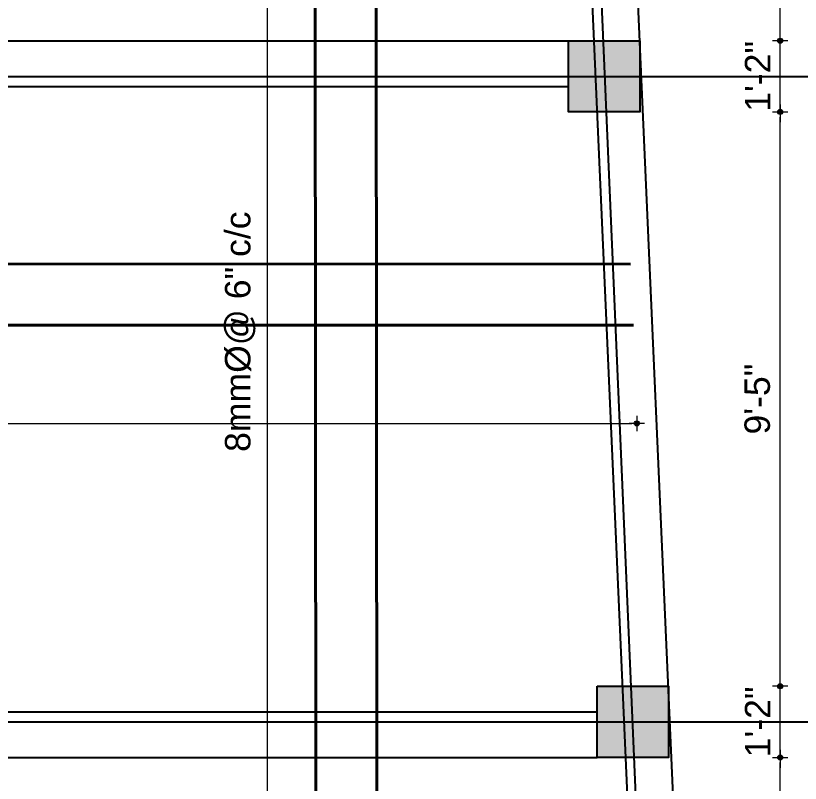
# Model space of a CAD drawing. Header units: inches. Extents: x -4597 to 93300, y -11124 to 5932.
# Drawn here: x 90.8 to 244.9, y -10068.9 to -9918.2 of the extents above; entities that cross this region are included whole.
import ezdxf

# ---------------------------------------------------------------- set-up
doc = ezdxf.new("R2010")
doc.units = ezdxf.units.IN
doc.header["$LTSCALE"] = 0.5
doc.header["$MEASUREMENT"] = 0
doc.header["$PDMODE"] = 66
for name, color, linetype, lineweight in [('DIM_LINE', 165, 'Continuous', 15), ('hatch', 9, 'Continuous', 0), ('ST-REINFOR', 201, 'Continuous', 40), ('Toilet', 7, 'Continuous', 25)]:
    doc.layers.add(name, color=color, linetype=linetype, lineweight=lineweight)
doc.styles.get("Standard").update_dxf_attribs({"font": 'arial.ttf'})
doc.dimstyles.new('S8', dxfattribs={"dimtxt": 5, "dimasz": 1, "dimexe": 6, "dimexo": 18, "dimgap": 1.9375, "dimtad": 1, "dimdec": 0, "dimzin": 3, "dimdsep": 46, "dimlunit": 4, "dimtxsty": 'Standard', "dimblk": 'dot 2', "dimcen": 12, "dimse1": 1, "dimse2": 1, "dimclrd": 1, "dimclre": 1, "dimclrt": 256, "dimadec": 0, "dimazin": 0, "dimtfac": 0.75, "dimtdec": 0, "dimtix": 1, "dimtmove": 1, "dimatfit": 3, "dimldrblk": 'DOT', "dimfxl": 1, "dimtolj": 1, "dimtzin": 0, "dimlwd": 9, "dimlwe": 9, "dimarcsym": 0})

# ---------------------------------------------------------------- blocks, each defined once
blk = doc.blocks.new('dot1')
at = {"layer": 'hatch'}
h = blk.add_hatch(color=256, dxfattribs=at)
edge = h.paths.add_edge_path()
edge.add_arc((0, 0), 1, 0, 360)
for p, q in [((3, 0), (-3, 0)), ((0, 3), (0, -3))]:
    blk.add_line(p, q, dxfattribs=at)
blk.add_circle((0, 0), 1, dxfattribs=at)
blk = doc.blocks.new('dot 2')
at = {"layer": 'hatch', "xscale": 0.5, "yscale": 0.5, "zscale": 0.5}
blk.add_blockref('dot1', (0, 0), dxfattribs=at)
blk = doc.blocks.new('*D157')
at = {"layer": 'Defpoints', "color": 0, "transparency": 16777216}
for p in [(-88.73, -10063.83), (224.08, -10178.69), (224.08, -10218.5)]:
    blk.add_point(p, dxfattribs=at)
at = {"layer": 'Toilet', "color": 1, "lineweight": 9, "transparency": 16777216}
blk.add_line((-87.73, -10218.5), (223.08, -10218.5), dxfattribs=at)
at = {"layer": 'Toilet', "color": 1, "lineweight": 9, "transparency": 16777216, "rotation": 180}
blk.add_blockref('dot 2', (-88.73, -10218.5), dxfattribs=at)
at = {"layer": 'Toilet', "color": 1, "lineweight": 9, "transparency": 16777216}
blk.add_blockref('dot 2', (224.08, -10218.5), dxfattribs=at)
at = {"layer": 'Toilet', "transparency": 16777216, "insert": (67.68, -10214.01), "char_height": 5, "attachment_point": 5}
blk.add_mtext('\\A1;26\'-1"', dxfattribs=at)
blk = doc.blocks.new('_Dot')
at = {"color": 0, "linetype": 'ByBlock', "lineweight": -2}
blk.add_line((-0.5, 0), (-1, 0), dxfattribs=at)
at = {"color": 0, "linetype": 'ByBlock', "const_width": 0.5}
blk.add_lwpolyline([(-0.25, 0, 1), (0.25, 0, 1)], format="xyb", close=True, dxfattribs=at)
blk = doc.blocks.new('*D225')
at = {"layer": 'Defpoints', "color": 0, "transparency": 16777216}
for p in [(219, -10063.83), (240.94, -10063.83), (224.08, -10164.69)]:
    blk.add_point(p, dxfattribs=at)
at = {"layer": 'Toilet', "color": 1, "lineweight": 9, "transparency": 16777216}
blk.add_line((240.94, -10163.69), (240.94, -10064.83), dxfattribs=at)
for p, rotation in [((240.94, -10063.83), 90), ((240.94, -10164.69), 270)]:
    blk.add_blockref('dot 2', p, dxfattribs=dict(at, rotation=rotation))
at = {"layer": 'Toilet', "transparency": 16777216, "insert": (236.45, -10114.26), "char_height": 5, "attachment_point": 5, "rotation": 90}
blk.add_mtext('\\A1;8\'-5"', dxfattribs=at)
blk = doc.blocks.new('*D226')
at = {"layer": 'Defpoints', "color": 0, "transparency": 16777216}
for p in [(219, -10049.83), (240.94, -10049.83), (219, -10063.83)]:
    blk.add_point(p, dxfattribs=at)
at = {"layer": 'Toilet', "color": 1, "lineweight": 9, "transparency": 16777216}
for p, q in [((240.94, -10048.83), (240.94, -10047.83)), ((240.94, -10063.83), (240.94, -10049.83)), ((240.94, -10064.83), (240.94, -10065.83))]:
    blk.add_line(p, q, dxfattribs=at)
for p, rotation in [((240.94, -10049.83), 270), ((240.94, -10063.83), 90)]:
    blk.add_blockref('dot 2', p, dxfattribs=dict(at, rotation=rotation))
at = {"layer": 'Toilet', "transparency": 16777216, "insert": (236.5, -10056.83), "char_height": 5, "attachment_point": 5, "rotation": 90}
blk.add_mtext('\\A1;1\'-2"', dxfattribs=at)
blk = doc.blocks.new('*D227')
at = {"layer": 'Defpoints', "color": 0, "transparency": 16777216}
for p in [(213.38, -9937.08), (240.94, -9937.08), (219, -10049.83)]:
    blk.add_point(p, dxfattribs=at)
at = {"layer": 'Toilet', "color": 1, "lineweight": 9, "transparency": 16777216}
blk.add_line((240.94, -10048.83), (240.94, -9938.08), dxfattribs=at)
for p, rotation in [((240.94, -9937.08), 90), ((240.94, -10049.83), 270)]:
    blk.add_blockref('dot 2', p, dxfattribs=dict(at, rotation=rotation))
at = {"layer": 'Toilet', "transparency": 16777216, "insert": (236.45, -9993.45), "char_height": 5, "attachment_point": 5, "rotation": 90}
blk.add_mtext('\\A1;9\'-5"', dxfattribs=at)
blk = doc.blocks.new('*D228')
at = {"layer": 'Defpoints', "color": 0, "transparency": 16777216}
for p in [(213.38, -9923.08), (240.94, -9923.08), (213.38, -9937.08)]:
    blk.add_point(p, dxfattribs=at)
at = {"layer": 'Toilet', "color": 1, "lineweight": 9, "transparency": 16777216}
for p, q in [((240.94, -9922.08), (240.94, -9921.08)), ((240.94, -9937.08), (240.94, -9923.08)), ((240.94, -9938.08), (240.94, -9939.08))]:
    blk.add_line(p, q, dxfattribs=at)
for p, rotation in [((240.94, -9923.08), 270), ((240.94, -9937.08), 90)]:
    blk.add_blockref('dot 2', p, dxfattribs=dict(at, rotation=rotation))
at = {"layer": 'Toilet', "transparency": 16777216, "insert": (236.5, -9930.08), "char_height": 5, "attachment_point": 5, "rotation": 90}
blk.add_mtext('\\A1;1\'-2"', dxfattribs=at)
blk = doc.blocks.new('*D229')
at = {"layer": 'Defpoints', "color": 0, "transparency": 16777216}
for p in [(207.23, -9798.08), (240.94, -9798.08), (213.38, -9923.08)]:
    blk.add_point(p, dxfattribs=at)
at = {"layer": 'Toilet', "color": 1, "lineweight": 9, "transparency": 16777216}
blk.add_line((240.94, -9922.08), (240.94, -9799.08), dxfattribs=at)
for p, rotation in [((240.94, -9798.08), 90), ((240.94, -9923.08), 270)]:
    blk.add_blockref('dot 2', p, dxfattribs=dict(at, rotation=rotation))
at = {"layer": 'Toilet', "transparency": 16777216, "insert": (236.45, -9860.58), "char_height": 5, "attachment_point": 5, "rotation": 90}
blk.add_mtext('\\A1;10\'-5"', dxfattribs=at)
blk = doc.blocks.new('*D234')
at = {"layer": 'Defpoints', "color": 0, "transparency": 16777216}
for p in [(207.23, -9791.08), (213.38, -9930.08), (253.82, -9930.08)]:
    blk.add_point(p, dxfattribs=at)
at = {"layer": 'Toilet', "color": 1, "lineweight": 9, "transparency": 16777216}
blk.add_line((253.82, -9792.08), (253.82, -9929.08), dxfattribs=at)
for p, rotation in [((253.82, -9791.08), 90), ((253.82, -9930.08), 270)]:
    blk.add_blockref('dot 2', p, dxfattribs=dict(at, rotation=rotation))
at = {"layer": 'Toilet', "transparency": 16777216, "insert": (249.37, -9860.58), "char_height": 5, "attachment_point": 5, "rotation": 90}
blk.add_mtext('\\A1;11\'-7"', dxfattribs=at)
blk = doc.blocks.new('*D235')
at = {"layer": 'Defpoints', "color": 0, "transparency": 16777216}
for p in [(213.38, -9930.08), (219, -10056.83), (253.82, -10056.83)]:
    blk.add_point(p, dxfattribs=at)
at = {"layer": 'Toilet', "color": 1, "lineweight": 9, "transparency": 16777216}
blk.add_line((253.82, -9931.08), (253.82, -10055.83), dxfattribs=at)
for p, rotation in [((253.82, -9930.08), 90), ((253.82, -10056.83), 270)]:
    blk.add_blockref('dot 2', p, dxfattribs=dict(at, rotation=rotation))
at = {"layer": 'Toilet', "transparency": 16777216, "insert": (249.33, -9993.45), "char_height": 5, "attachment_point": 5, "rotation": 90}
blk.add_mtext('\\A1;10\'-7"', dxfattribs=at)
blk = doc.blocks.new('*D236')
at = {"layer": 'Defpoints', "color": 0, "transparency": 16777216}
for p in [(219, -10056.83), (224.08, -10171.69), (253.82, -10171.69)]:
    blk.add_point(p, dxfattribs=at)
at = {"layer": 'Toilet', "color": 1, "lineweight": 9, "transparency": 16777216}
blk.add_line((253.82, -10057.83), (253.82, -10170.69), dxfattribs=at)
for p, rotation in [((253.82, -10056.83), 90), ((253.82, -10171.69), 270)]:
    blk.add_blockref('dot 2', p, dxfattribs=dict(at, rotation=rotation))
at = {"layer": 'Toilet', "transparency": 16777216, "insert": (249.33, -10114.26), "char_height": 5, "attachment_point": 5, "rotation": 90}
blk.add_mtext('\\A1;9\'-7"', dxfattribs=at)
blk = doc.blocks.new('*D237')
at = {"layer": 'Defpoints', "color": 0, "transparency": 16777216}
for p in [(83.44, -9691.08), (268.48, -9691.08), (224.08, -10178.69)]:
    blk.add_point(p, dxfattribs=at)
at = {"layer": 'Toilet', "color": 1, "lineweight": 9, "transparency": 16777216}
blk.add_line((268.48, -10177.69), (268.48, -9692.08), dxfattribs=at)
for p, rotation in [((268.48, -9691.08), 90), ((268.48, -10178.69), 270)]:
    blk.add_blockref('dot 2', p, dxfattribs=dict(at, rotation=rotation))
at = {"layer": 'Toilet', "transparency": 16777216, "insert": (263.99, -9934.89), "char_height": 5, "attachment_point": 5, "rotation": 90}
blk.add_mtext('\\A1;40\'-8"', dxfattribs=at)
blk = doc.blocks.new('*D158')
at = {"layer": 'Defpoints', "color": 0, "transparency": 16777216}
for p in [(-133.35, -9691.08), (12.76, -9691.08), (177.13, -10172.78)]:
    blk.add_point(p, dxfattribs=at)
at = {"layer": 'Toilet', "color": 1, "lineweight": 9, "transparency": 16777216}
blk.add_line((-133.35, -10171.78), (-133.35, -9692.08), dxfattribs=at)
for p, rotation in [((-133.35, -9691.08), 90), ((-133.35, -10172.78), 270)]:
    blk.add_blockref('dot 2', p, dxfattribs=dict(at, rotation=rotation))
at = {"layer": 'Toilet', "transparency": 16777216, "insert": (-137.84, -9931.93), "char_height": 5, "attachment_point": 5, "rotation": 90}
blk.add_mtext('\\A1;40\'-2"', dxfattribs=at)
blk = doc.blocks.new('*D161')
at = {"layer": 'Defpoints', "color": 0, "transparency": 16777216}
for p in [(212.78, -9994.38), (-87.26, -9996.06), (212.78, -9998.22)]:
    blk.add_point(p, dxfattribs=at)
at = {"layer": 'DIM_LINE', "color": 1, "lineweight": 9, "transparency": 16777216}
blk.add_line((-86.26, -9998.22), (211.78, -9998.22), dxfattribs=at)
at = {"layer": 'DIM_LINE', "color": 1, "lineweight": 9, "transparency": 16777216, "rotation": 180}
blk.add_blockref('dot 2', (-87.26, -9998.22), dxfattribs=at)
at = {"layer": 'DIM_LINE', "color": 1, "lineweight": 9, "transparency": 16777216}
blk.add_blockref('dot 2', (212.78, -9998.22), dxfattribs=at)
at = {"layer": 'DIM_LINE', "transparency": 16777216, "insert": (62.76, -9992.95), "char_height": 5, "attachment_point": 5}
blk.add_mtext('\\A1;8mm%%C@ 6" c/c', dxfattribs=at)
blk = doc.blocks.new('*D162')
at = {"layer": 'Defpoints', "color": 0, "transparency": 16777216}
for p in [(149.53, -9784.18), (140.16, -10176.27), (149.82, -10176.27)]:
    blk.add_point(p, dxfattribs=at)
at = {"layer": 'DIM_LINE', "color": 1, "lineweight": 9, "transparency": 16777216}
blk.add_line((140.16, -9785.18), (140.16, -10175.27), dxfattribs=at)
for p, rotation in [((140.16, -9784.18), 90), ((140.16, -10176.27), 270)]:
    blk.add_blockref('dot 2', p, dxfattribs=dict(at, rotation=rotation))
at = {"layer": 'DIM_LINE', "transparency": 16777216, "insert": (134.9, -9980.22), "char_height": 5, "attachment_point": 5, "rotation": 90}
blk.add_mtext('\\A1;8mm%%C@ 6" c/c', dxfattribs=at)

msp = doc.modelspace()

# ---------------------------------------------------------------- hatches: boundary and pattern name
at = {"layer": 'Toilet'}
for points in [[(213.38, -9923.08), (199.38, -9923.08), (199.38, -9937.08), (213.38, -9937.08)], [(219, -10049.83), (205, -10049.83), (205, -10063.83), (219, -10063.83)]]:
    msp.add_hatch(color=1, dxfattribs=at).paths.add_polyline_path(points)

# ---------------------------------------------------------------- linework, layer by layer
msp.add_line((194.35, -9646.61), (219.48, -10234.83))
at = {"layer": 'ST-REINFOR'}
for p, q in [((149.53, -9784.09), (149.82, -10176.8)), ((161.53, -9784.08), (161.82, -10176.79)), ((-87.26, -9966.86), (211.57, -9966.95)), ((-87.26, -9978.86), (212.1, -9978.95))]:
    msp.add_line(p, q, dxfattribs=at)
at = {"layer": 'Toilet'}
for p, q in [((215.75, -10179.92), (198.23, -9784.48)), ((224.74, -10179.52), (207.23, -9784.08)), ((-76.92, -9923.08), (199.38, -9923.08)), ((-144.48, -9930.08), (282.47, -9930.08)), ((-76.92, -9932.08), (199.38, -9932.08)), ((83.44, -10054.83), (205, -10054.83)), ((-142.29, -10056.83), (282.47, -10056.83)), ((83.44, -10063.83), (205, -10063.83))]:
    msp.add_line(p, q, dxfattribs=at)
for points in [[(199.38, -9923.08), (213.38, -9923.08), (213.38, -9937.08), (199.38, -9937.08)], [(199.38, -9923.08), (213.38, -9923.08), (213.38, -9937.08), (199.38, -9937.08)], [(205, -10049.83), (219, -10049.83), (219, -10063.83), (205, -10063.83)], [(205, -10049.83), (219, -10049.83), (219, -10063.83), (205, -10063.83)]]:
    msp.add_lwpolyline(points, close=True, dxfattribs=at)

# ---------------------------------------------------------------- dimensions: what is measured, and where the dimension line sits
at = {"layer": 'DIM_LINE'}
dim = msp.add_linear_dim(base=(140.16, -10176.27), p1=(149.53, -9784.18), p2=(149.82, -10176.27), angle=90, text='8mm%%C@ 6" c/c', dimstyle='S8', dxfattribs=at)
dim.commit()
dim.dimension.update_dxf_attribs({"geometry": '*D162', "text_midpoint": (134.9, -9980.22)})
dim = msp.add_linear_dim(base=(212.78, -9998.22), p1=(-87.26, -9996.06), p2=(212.78, -9994.38), text='8mm%%C@ 6" c/c', dimstyle='S8', dxfattribs=at)
dim.commit()
dim.dimension.update_dxf_attribs({"geometry": '*D161', "text_midpoint": (62.76, -9992.95)})
at = {"layer": 'Toilet'}
for base, p1, p2, picture, middle in [((-133.35, -9691.08), (177.13, -10172.78), (12.76, -9691.08), '*D158', (-137.84, -9931.93)), ((268.48, -9691.08), (224.08, -10178.69), (83.44, -9691.08), '*D237', (263.99, -9934.89)), ((253.82, -9930.08), (207.23, -9791.08), (213.38, -9930.08), '*D234', (249.37, -9860.58)), ((240.94, -9798.08), (213.38, -9923.08), (207.23, -9798.08), '*D229', (236.45, -9860.58)), ((240.94, -9923.08), (213.38, -9937.08), (213.38, -9923.08), '*D228', (236.5, -9930.08)), ((253.82, -10056.83), (213.38, -9930.08), (219, -10056.83), '*D235', (249.33, -9993.45)), ((240.94, -9937.08), (219, -10049.83), (213.38, -9937.08), '*D227', (236.45, -9993.45)), ((240.94, -10049.83), (219, -10063.83), (219, -10049.83), '*D226', (236.5, -10056.83)), ((253.82, -10171.69), (219, -10056.83), (224.08, -10171.69), '*D236', (249.33, -10114.26)), ((240.94, -10063.83), (224.08, -10164.69), (219, -10063.83), '*D225', (236.45, -10114.26))]:
    dim = msp.add_linear_dim(base=base, p1=p1, p2=p2, angle=90, dimstyle='S8', override={"dimfxl": 2, "dimfxlon": 1, "dimarcsym": 1}, dxfattribs=at)
    dim.commit()
    dim.dimension.update_dxf_attribs({"geometry": picture, "text_midpoint": middle})
dim = msp.add_linear_dim(base=(224.08, -10218.5), p1=(-88.73, -10063.83), p2=(224.08, -10178.69), dimstyle='S8', override={"dimfxl": 2, "dimfxlon": 1, "dimarcsym": 1}, dxfattribs=at)
dim.commit()
dim.dimension.update_dxf_attribs({"geometry": '*D157', "text_midpoint": (67.68, -10214.01)})

doc.saveas('drawing.dxf')
